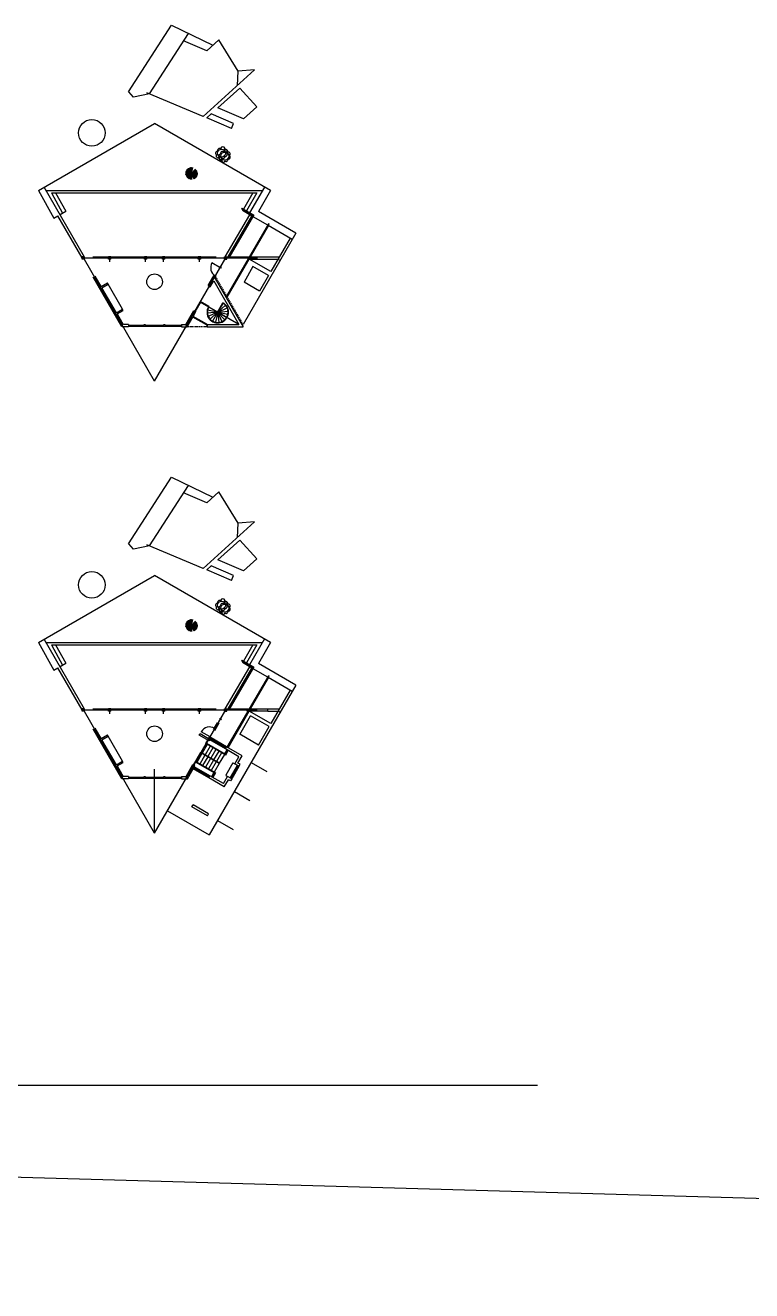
# Model space of a CAD drawing. Header units: inches. Extents: x -43639 to 75791, y -33466 to 47612.
# Drawn here: x 17089 to 19515, y -905 to 3322 of the extents above; entities that cross this region are included whole.
import ezdxf

# ---------------------------------------------------------------- set-up
doc = ezdxf.new("R2010")
doc.units = ezdxf.units.IN
doc.header["$LTSCALE"] = 8
doc.header["$MEASUREMENT"] = 0
doc.linetypes.add('DASHED', pattern=[0.75, 0.5, -0.25])
doc.layers.get('0').update_dxf_attribs({"linetype": 'CONTINUOUS'})
for name, color, linetype in [('A-millwork', 252, 'CONTINUOUS'), ('A-walls', 7, 'CONTINUOUS'), ('construction', 160, 'CONTINUOUS'), ('TREE', 3, 'CONTINUOUS')]:
    doc.layers.add(name, color=color, linetype=linetype)

# ---------------------------------------------------------------- blocks, each defined once
blk = doc.blocks.new('DCDSTREE')
at = {"const_width": 0.05567}
blk.add_lwpolyline([(-0.050861, -0.01564, 1), (0.004809, -0.01564, 1)], format="xyb", close=True, dxfattribs=at)
for centre, radius, start, end in [((-0.697665, 0.031649), 0.27, 90, 270), ((-0.472665, 0.324149), 0.334487, 47.726311, 199.653824), ((-0.022665, 0.436649), 0.318198, 8.130102, 171.869898), ((0.472335, 0.301649), 0.3245, 303.690068, 146.309932), ((0.504478, -0.141923), 0.302211, 246.16126, 60.708638), ((-0.636783, -0.38394), 0.243328, 104.489763, 329.250033), ((-0.24204, -0.519601), 0.275855, 177.662694, 343.412661), ((0.213585, -0.485851), 0.302916, 201.801409, 31.328693)]:
    blk.add_arc(centre, radius, start, end)
blk = doc.blocks.new('PINETREE')
for p, q in [((0, 0), (-0.869831, 0.030011)), ((0, 0), (-0.869831, -0.086282)), ((0, 0), (-0.837788, -0.250404)), ((0, 0), (-0.81825, 0.248528)), ((-0.81825, 0.248528), (-0.81825, 0.248528)), ((0, 0), (-0.798712, 0.358256)), ((0, 0), (-0.798712, -0.359194)), ((0, 0), (-0.759636, -0.429532)), ((0, 0), (-0.746351, 0.451103)), ((-0.662929, 0.400682), (-0.688518, 0.497995)), ((0, 0), (-0.675232, 0.544887)), ((0, 0), (-0.675232, -0.530819)), ((0, 0), (-0.616618, -0.632106)), ((0, 0), (-0.584576, 0.654615)), ((0, 0), (-0.565038, -0.655553)), ((0, 0), (-0.486886, 0.724015)), ((0, 0), (-0.402482, 0.779348)), ((0, 0), (-0.343868, 0.794353)), ((0, 0), (-0.259464, -0.827178)), ((0, 0), (-0.194598, 0.864692)), ((0, 0), (-0.135984, -0.835619)), ((0, 0), (-0.116446, 0.880635)), ((0, 0), (-0.064085, -0.882511)), ((-0.057775, 0.436931), (-0.038294, 0.872194)), ((0, 0), (-0.018756, -0.87407)), ((0, 0), (0.026572, 0.880635)), ((0, 0), (0.124261, 0.880635)), ((0, 0), (0.234456, 0.841246)), ((0, 0), (0.377474, 0.786851)), ((0, 0), (0.461878, 0.747461)), ((0, 0), (0.54003, 0.685564)), ((0, 0), (0.669762, 0.584276)), ((0, 0), (0.741661, 0.497995)), ((0, 0), (0.884679, 0.0694)), ((0, 0), (0.877646, -0.040327)), ((0, 0), (0.865141, -0.094722)), ((0, 0), (0.826065, -0.289794)), ((0, 0), (0.793242, -0.414527)), ((0, 0), (0.728376, -0.507373)), ((0, 0), (0.118009, -0.897516)), ((0, 0), (0.032824, -0.859065)), ((0, 0), (0.403264, -0.780286)), ((0, 0), (0.514239, -0.718388)), ((0, 0), (0.637719, -0.663993)), ((0, 0), (0.286817, -0.835619)), ((0, 0), (0.696333, -0.617101)), ((0, 0), (0.916722, -0.211015)), ((0, 0), (0.228204, -0.843121)), ((0.36848, 0.321449), (0.592391, 0.685564)), ((-0.552229, -0.165054), (-0.831536, -0.328245)), ((-0.170074, -0.542198), (-0.187565, -0.835619)), ((0.535333, -0.372904), (0.676795, -0.53926))]:
    blk.add_line(p, q)

msp = doc.modelspace()

# ---------------------------------------------------------------- linework, layer by layer
msp.add_line((2.852, -37.89648), (30334.93748, -905.05183))
at = {"layer": 'A-millwork'}
for p, q in [((17413.47558, 2373.61492, 0.00274), (17365.47558, 2456.75335, 0.00274)), ((17413.47558, 863.89118, 0.00274), (17365.47558, 947.02962, 0.00274))]:
    msp.add_line(p, q, dxfattribs=at)
at = {"layer": 'A-walls', "color": 252}
for p, q in [((17132.84389, 2769.43884), (17520.54193, 2993.27641)), ((17908.23996, 2769.43884), (17520.54193, 2993.27641)), ((17132.84389, 2769.43884), (17183.80992, 2677.52219)), ((17286.83919, 2547.07026), (17152.05195, 2780.52861)), ((17158.45463, 2769.43884), (17880.52715, 2769.43884)), ((17176.16794, 2761.43884, -40037.30414), (17213.26778, 2694.52969, -40037.30414)), ((17176.16794, 2761.43884), (17862.05194, 2761.43884)), ((17189.88713, 2761.43884, -40037.30414), (17223.66009, 2700.52969, -40037.30414)), ((17848.19554, 2761.43884), (17817.12816, 2707.62856)), ((17862.05194, 2761.43884), (17827.52046, 2701.62856)), ((17887.45535, 2781.43884), (17837.91277, 2695.62856)), ((17908.23996, 2769.43884), (17867.69738, 2699.21702)), ((17816.37816, 2706.32952), (17814.12816, 2702.43241)), ((17183.80992, 2677.52219), (17197.53969, 2685.44907)), ((17278.83919, 2544.6342), (17197.53969, 2685.44907)), ((17204.59453, 2689.52219), (17223.70024, 2700.55287)), ((17768.29509, 2548.51462), (17846.84439, 2683.54369)), ((17848.14018, 2682.79557), (17814.12816, 2702.43241)), ((17826.77046, 2700.32952), (17824.52046, 2696.43241)), ((17837.16277, 2694.32952), (17834.91277, 2690.43241)), ((17898.80591, 2653.54369), (17849.44246, 2682.04369)), ((17992.16908, 2627.35325), (17867.69738, 2699.21702)), ((17763.39056, 2413.94157), (17901.40399, 2652.04369)), ((17992.16908, 2627.35325), (17816.17318, 2322.51941)), ((17980.16908, 2606.56864), (17900.10495, 2652.79369)), ((17903.09951, 2657.99298), (17901.80171, 2658.74226)), ((17973.68355, 2610.31307), (17908.73445, 2498.9586)), ((17762.24467, 2548.51462), (17768.29509, 2548.51462)), ((17768.29509, 2548.51462), (17770.02714, 2548.51462)), ((17771.75919, 2548.51462), (17837.57712, 2548.51462)), ((17836.42242, 2540.51462), (17863.51313, 2540.51462)), ((17908.73445, 2498.9586), (17836.75732, 2540.51462)), ((17839.30917, 2548.51462), (17863.51313, 2548.51462)), ((17863.51313, 2540.51462), (17863.51313, 2548.51462)), ((17939.72337, 2536.51462), (17932.79517, 2540.51462)), ((17849.27292, 2515.96822), (17819.27292, 2464.0067)), ((17901.23445, 2485.96822), (17849.27292, 2515.96822)), ((17871.23445, 2434.0067), (17819.27292, 2464.0067)), ((17901.23445, 2485.96822), (17871.23445, 2434.0067)), ((17802.31677, 2322.51941), (17672.78304, 2397.30574)), ((17730.81915, 2363.53096), (17697.80667, 2370.54798)), ((17730.90324, 2363.75003), (17701.67488, 2380.62503)), ((17732.47473, 2363.47193), (17765.86376, 2366.98126)), ((17732.71842, 2363.89401), (17763.07008, 2377.40744)), ((17733.35641, 2364.99904), (17757.19125, 2386.46003)), ((17730.80687, 2363.29663), (17697.24175, 2359.7688)), ((17730.8676, 2363.06998), (17700.03544, 2349.34261)), ((17730.9954, 2362.87318), (17705.91426, 2340.29002)), ((17731.17776, 2362.72551), (17714.30276, 2333.49715)), ((17731.39682, 2362.64142), (17724.3798, 2329.62894)), ((17731.63115, 2362.62914), (17735.15899, 2329.06402)), ((17731.85781, 2362.68987), (17745.58517, 2331.85771)), ((17732.05461, 2362.81767), (17754.63776, 2337.73653)), ((17732.20228, 2363.00003), (17761.43063, 2346.12503)), ((17732.32412, 2363.21107), (17765.29885, 2356.20207)), ((17132.84389, 1259.71511), (17520.54193, 1483.55267)), ((17908.23996, 1259.71511), (17520.54193, 1483.55267)), ((17286.83919, 1037.34653), (17152.05195, 1270.80488)), ((17887.45535, 1271.71511), (17837.91277, 1185.90483)), ((17132.84389, 1259.71511), (17183.80992, 1167.79845)), ((17158.45463, 1259.71511), (17880.52715, 1259.71511)), ((17176.16794, 1251.71511, -40037.30414), (17213.26778, 1184.80596, -40037.30414)), ((17176.16794, 1251.71511), (17862.05194, 1251.71511)), ((17189.88713, 1251.71511, -40037.30414), (17223.66009, 1190.80596, -40037.30414)), ((17848.19554, 1251.71511), (17817.12816, 1197.90483)), ((17862.05194, 1251.71511), (17827.52046, 1191.90483)), ((17908.23996, 1259.71511), (17867.69738, 1189.49329)), ((17204.59453, 1179.79845), (17223.70024, 1190.82914)), ((17816.37816, 1196.60579), (17814.12816, 1192.70868)), ((17848.14018, 1173.07183), (17814.12816, 1192.70868)), ((17826.77046, 1190.60579), (17824.52046, 1186.70868)), ((17837.16277, 1184.60579), (17834.91277, 1180.70868)), ((17992.16908, 1117.62952), (17867.69738, 1189.49329)), ((17183.80992, 1167.79845), (17197.53969, 1175.72534)), ((17278.83919, 1034.91047), (17197.53969, 1175.72534)), ((17768.29509, 1038.79088), (17846.84439, 1173.81996)), ((17841.39443, 1038.79088), (17901.40399, 1142.31996)), ((17898.80591, 1143.81996), (17849.44246, 1172.31996)), ((17980.16908, 1096.84491), (17900.10495, 1143.06996)), ((17903.09951, 1148.26924), (17901.80171, 1149.01853)), ((17992.16908, 1117.62952), (17703.15696, 617.04584)), ((17973.68355, 1100.58934), (17908.73445, 989.23487)), ((17762.24467, 1038.79088), (17768.29509, 1038.79088)), ((17765.99074, 908.70369), (17836.75732, 1030.79088)), ((17768.29509, 1038.79088), (17770.02714, 1038.79088)), ((17771.75919, 1038.79088), (17830.02995, 1038.79088)), ((17804.82367, 953.25612), (17840.82367, 1015.60995)), ((17830.02995, 1038.79088), (17899.31198, 1038.79088)), ((17908.73445, 989.23487), (17836.75732, 1030.79088)), ((17903.17749, 979.60995), (17840.82367, 1015.60995)), ((17939.72337, 1026.79088), (17932.79517, 1030.79088)), ((17867.17749, 917.25612), (17903.17749, 979.60995)), ((17691.72314, 922.13724, 0.00274), (17698.47314, 933.82858, 0.00274)), ((17693.77218, 922.68628, 0.00274), (17699.77218, 933.07858, 0.00274)), ((17867.17749, 917.25612), (17804.73453, 953.30758)), ((17650.47314, 850.69014, 0.00274), (17674.84814, 892.90888, 0.00274)), ((17675.12266, 891.88436, 0.00274), (17651.12266, 850.31514, 0.00274)), ((17678.86128, 888.85984, 0.00274), (17661.98628, 859.63149, 0.00274)), ((17736.01896, 855.85984, 0.00274), (17674.74766, 891.23484, 0.00274)), ((17736.76896, 857.15888, 0.00274), (17674.84814, 892.90888, 0.00274)), ((17736.39396, 856.50936, 0.00274), (17675.12266, 891.88436, 0.00274)), ((17696.48628, 919.38724, 0.00274), (17679.61128, 890.15888, 0.00274)), ((17706.01256, 913.88724, 0.00274), (17689.13756, 884.65888, 0.00274)), ((17757.97409, 883.88724, 0.00274), (17691.72314, 922.13724, 0.00274)), ((17757.42505, 885.93628, 0.00274), (17693.77218, 922.68628, 0.00274)), ((17715.53884, 908.38724, 0.00274), (17698.66384, 879.15888, 0.00274)), ((17725.06512, 902.88724, 0.00274), (17708.19012, 873.65888, 0.00274)), ((17734.5914, 897.38724, 0.00274), (17717.7164, 868.15888, 0.00274)), ((17744.11768, 891.88724, 0.00274), (17727.24268, 862.65888, 0.00274)), ((17762.39396, 901.54268, 0.00274), (17754.39396, 887.68628, 0.00274)), ((17757.42505, 885.93628, 0.00274), (17765.42505, 899.79268, 0.00274)), ((17757.97409, 883.88724, 0.00274), (17766.72409, 899.04268, 0.00274)), ((17657.65616, 862.13149, 0.00274), (17656.90616, 860.83245, 0.00274)), ((17721.42505, 823.58245, 0.00274), (17656.90616, 860.83245, 0.00274)), ((17723.47409, 824.13149, 0.00274), (17657.65616, 862.13149, 0.00274)), ((17688.38756, 883.35984, 0.00274), (17671.51256, 854.13149, 0.00274)), ((17697.91384, 877.85984, 0.00274), (17681.03884, 848.63149, 0.00274)), ((17707.44012, 872.35984, 0.00274), (17690.56512, 843.13149, 0.00274)), ((17716.9664, 866.85984, 0.00274), (17700.0914, 837.63149, 0.00274)), ((17735.74444, 856.88436, 0.00274), (17706.51608, 873.75936, 0.00274)), ((17726.49268, 861.35984, 0.00274), (17709.61768, 832.13149, 0.00274)), ((17736.01896, 855.85984, 0.00274), (17719.14396, 826.63149, 0.00274)), ((17753.64396, 886.38724, 0.00274), (17736.76896, 857.15888, 0.00274)), ((17781.9627, 857.91305, 0.00274), (17757.9627, 816.34383, 0.00274)), ((17802.04457, 846.31878, 0.00274), (17778.04457, 804.74956, 0.00274)), ((17781.9627, 857.91305, 0.00274), (17788.18816, 854.31878, 0.00274)), ((17843.15696, 859.53295, 0.00008), (17895.11848, 829.53295, 0.00008)), ((17520.54193, 622.64268), (17520.54193, 836.80578)), ((17520.54193, 810.29567, 0.00471), (17520.54193, 815.21041, 0.00471)), ((17718.39396, 825.33245, 0.00274), (17710.39396, 811.47604, 0.00274)), ((17721.42505, 823.58245, 0.00274), (17713.42505, 809.72604, 0.00274)), ((17723.47409, 824.13149, 0.00274), (17714.72409, 808.97604, 0.00274)), ((17757.9627, 816.34383, 0.00274), (17764.18816, 812.74956, 0.00274)), ((17787.15696, 762.5381), (17839.11848, 732.5381)), ((17563.77218, 697.51967), (17703.15696, 617.04584)), ((17731.15696, 665.54326), (17783.11848, 635.54326)), ((15237.21291, -218.43197), (18799.35223, -218.43197))]:
    msp.add_line(p, q, dxfattribs=at)
at = {"layer": 'A-walls', "color": 253}
for p, q in [((17811.182, 2709.32952), (17811.932, 2710.62856)), ((17811.182, 2709.32952), (17850.4026, 2686.6855)), ((17811.932, 2710.62856), (17851.14342, 2687.98984)), ((17768.15075, 2545.26462), (17850.4026, 2686.6855)), ((17769.44979, 2544.51462), (17851.70162, 2685.93547)), ((17761.68861, 2416.88945), (17901.80171, 2658.74226)), ((17762.55375, 2415.39099), (17903.09951, 2657.99298)), ((17768.15075, 2545.26462), (17769.44979, 2544.51462)), ((17673.53304, 2398.60478), (17655.41043, 2367.2155)), ((17673.99057, 2396.89725), (17656.49296, 2366.5905)), ((17702.45313, 2381.90775), (17673.53304, 2398.60478)), ((17700.50159, 2381.5911), (17673.99057, 2396.89725)), ((17730.90324, 2363.75003), (17748.89933, 2394.92018)), ((17732.20228, 2363.00003), (17749.4482, 2392.87084)), ((17693.5751, 2320.5553, -0.00481), (17648.04827, 2346.84023, -0.00474)), ((17695.0751, 2323.15338, 0), (17649.54827, 2349.43831, 0.00007)), ((17436.30498, 2320.01941, 0.00948), (17482.04193, 2320.01941, 0.00955)), ((17436.30498, 2317.01941, 0.00948), (17482.04193, 2317.01941, 0.00955)), ((17493.54193, 2320.01941, 0.00467), (17547.54193, 2320.01941, 0.00474)), ((17493.54193, 2317.01941, 0.00467), (17547.54193, 2317.01941, 0.00474)), ((17559.04193, 2320.01941, -0.00007), (17607.54193, 2320.01941, 0)), ((17559.04193, 2317.01941, -0.00007), (17607.54193, 2317.01941, 0)), ((17811.182, 1199.60579), (17811.932, 1200.90483)), ((17811.182, 1199.60579), (17850.4026, 1176.96177)), ((17811.932, 1200.90483), (17851.14342, 1178.2661)), ((17768.15075, 1035.54088), (17850.4026, 1176.96177)), ((17769.44979, 1034.79088), (17851.70162, 1176.21174)), ((17837.94329, 1038.79088), (17901.80171, 1149.01853)), ((17839.67579, 1038.79088), (17903.09951, 1148.26924)), ((17763.43458, 910.17948), (17833.30864, 1030.79088)), ((17764.73339, 909.42962), (17835.04118, 1030.79088)), ((17768.15075, 1035.54088), (17769.44979, 1034.79088)), ((17757.15484, 904.56749), (17705.23628, 934.54268, 0)), ((17756.6058, 906.61653, 0), (17707.28532, 935.09172)), ((17761.15484, 911.49569), (17709.23628, 941.47089, 0)), ((17759.1058, 910.94665, 0), (17709.78532, 939.42185)), ((17796.4154, 849.56878, 0.00267), (17773.1654, 809.2986, 0.00273)), ((17800.74553, 847.06878, 0.00267), (17777.49553, 806.7986, 0.00273)), ((17802.04457, 846.31878, 0.00267), (17778.04457, 804.74956, 0.00274)), ((17436.30498, 810.29567, 0.00948), (17482.04193, 810.29567, 0.00955)), ((17436.30498, 807.29567, 0.00948), (17482.04193, 807.29567, 0.00955)), ((17493.54193, 810.29567, 0.00467), (17547.54193, 810.29567, 0.00474)), ((17493.54193, 807.29567, 0.00467), (17547.54193, 807.29567, 0.00474)), ((17559.04193, 810.29567, -0.00007), (17607.54193, 810.29567, 0)), ((17559.04193, 807.29567, -0.00007), (17607.54193, 807.29567, 0)), ((17701.15484, 807.57264, -0.00008), (17649.19332, 837.57264, 0)), ((17700.6058, 809.62168, -0.00008), (17651.24236, 838.12168)), ((17705.15484, 814.50085, -0.00008), (17653.19332, 844.50085, 0)), ((17703.1058, 813.95181, -0.00008), (17653.74236, 842.45181))]:
    msp.add_line(p, q, dxfattribs=at)
at = {"layer": 'A-walls', "color": 1}
for p, q in [((17756.39732, 2548.51462, -15623.89799), (17838.16257, 2688.55614, -39478.11913)), ((17765.81706, 2548.51462, -16608.00381), (17845.21741, 2684.48303, -39478.11913)), ((17863.51313, 2548.51462), (17937.41397, 2548.51462)), ((17863.51313, 2540.51462), (17932.79517, 2540.51462)), ((17756.39732, 1038.79088, -15623.89799), (17838.16257, 1178.83241, -39478.11913)), ((17765.81706, 1038.79088, -16608.00381), (17845.21741, 1174.75929, -39478.11913)), ((17899.31198, 1038.79088), (17937.41397, 1038.79088)), ((17899.31198, 1030.79088), (17932.79517, 1030.79088))]:
    msp.add_line(p, q, dxfattribs=at)
at = {"layer": 'A-walls'}
for p, q in [((17278.83919, 2540.51462), (17278.83919, 2548.51462)), ((17286.83919, 2548.51462), (17278.83919, 2548.51462)), ((17286.83919, 2540.51462), (17278.83919, 2540.51462)), ((17286.83919, 2540.51462), (17286.83919, 2548.51462)), ((17314.54193, 2548.04201, -8376), (17366.54193, 2548.04201, -8376)), ((17366.54193, 2540.51462), (17366.54193, 2548.51462)), ((17374.54193, 2548.51462), (17366.54193, 2548.51462)), ((17374.54193, 2540.51462), (17366.54193, 2540.51462)), ((17374.54193, 2540.51462), (17374.54193, 2548.51462)), ((17374.54193, 2548.04201, -8376), (17486.54193, 2548.04201, -8376)), ((17486.54193, 2540.51462, -8376), (17486.54193, 2548.51462, -8376)), ((17494.54193, 2548.51462, -8376), (17486.54193, 2548.51462, -8376)), ((17494.54193, 2540.51462, -8376), (17486.54193, 2540.51462, -8376)), ((17494.54193, 2540.51462, -8376), (17494.54193, 2548.51462, -8376)), ((17494.54193, 2548.04201, -8376), (17546.54193, 2548.04201, -8376)), ((17546.54193, 2540.51462, -8376), (17546.54193, 2548.51462, -8376)), ((17554.54193, 2548.51462, -8376), (17546.54193, 2548.51462, -8376)), ((17554.54193, 2540.51462, -8376), (17546.54193, 2540.51462, -8376)), ((17554.54193, 2540.51462, -8376), (17554.54193, 2548.51462, -8376)), ((17554.54193, 2548.04201, -8376), (17666.54193, 2548.04201, -8376)), ((17674.54193, 2548.51462, -8376), (17666.54193, 2548.51462, -8376)), ((17666.54193, 2540.51462, -8376), (17666.54193, 2548.51462, -8376)), ((17674.54193, 2540.51462, -8376), (17666.54193, 2540.51462, -8376)), ((17674.54193, 2540.51462, -8376), (17674.54193, 2548.51462, -8376)), ((17674.54193, 2548.04201, -8376), (17726.54193, 2548.04201, -8376)), ((17754.24467, 2540.51462), (17754.24467, 2548.51462)), ((17754.24467, 2548.51462), (17762.24467, 2548.51462)), ((17754.24467, 2540.51462), (17762.24467, 2540.51462)), ((17762.24467, 2540.51462), (17762.24467, 2548.51462)), ((17741.98078, 2510.90975), (17712.10291, 2528.15975)), ((17737.65065, 2513.40975), (17739.15065, 2516.00783)), ((17743.48078, 2513.50783), (17739.15065, 2516.00783)), ((17741.98078, 2510.90975), (17743.48078, 2513.50783)), ((17410.58819, 2314.51941), (17315.1774, 2479.77575)), ((17342.36058, 2449.1814, 8376.00821), (17322.23224, 2483.84886)), ((17342.36058, 2449.1814, 8376.00821), (17362.97558, 2461.08348, 8376.00821)), ((17365.47558, 2456.75335, 8376.00274), (17362.97558, 2461.08348, 8376.00274)), ((17365.47558, 2456.75335, 8376.00274), (17362.97558, 2461.08348, 8376.00274)), ((17365.47558, 2456.75335, 8376.00274), (17362.97558, 2461.08348, 8376.00274)), ((17699.65671, 2452.52115), (17718.02074, 2484.32857)), ((17699.65671, 2452.52115), (17706.71156, 2448.44803)), ((17706.71156, 2448.44803), (17718.1617, 2468.28026)), ((17725.07558, 2480.25546, 0.00241), (17718.02074, 2484.32857, 0.00241)), ((17718.1617, 2468.28026), (17802.31677, 2322.51941)), ((17725.90646, 2479.77575), (17718.85162, 2483.84886)), ((17720.15065, 2483.09886), (17721.65065, 2485.69694)), ((17725.98078, 2483.19694), (17721.65065, 2485.69694)), ((17722.7805, 2476.28026), (17725.07558, 2480.25546)), ((17722.7805, 2476.28026), (17816.17318, 2314.51941)), ((17724.48078, 2480.59886), (17725.98078, 2483.19694)), ((17392.69097, 2361.61492, 0.00274), (17344.69097, 2444.75335, 0.00274)), ((17392.69097, 2361.61492, 8376.00821), (17413.47558, 2373.61492, 8376.00821)), ((17395.19097, 2357.28479, 8376.00274), (17415.97558, 2369.28479, 8376.00274)), ((17415.97558, 2369.28479, 8376.00274), (17413.47558, 2373.61492, 8376.00274)), ((17415.97558, 2369.28479, 8376.00274), (17413.47558, 2373.61492, 8376.00274)), ((17624.82631, 2322.51941), (17651.82632, 2369.28479)), ((17651.82632, 2369.28479), (17658.71156, 2365.3096)), ((17395.19097, 2357.28479, 8376.00274), (17415.14971, 2322.51941, 0.00547)), ((17629.38783, 2314.51941), (17648.04827, 2346.84023)), ((17649.14634, 2346.20626, -0.00488), (17650.64634, 2348.80434, -0.00489)), ((17649.54827, 2349.43831), (17658.71156, 2365.3096)), ((17694.3251, 2321.85434, -0.00481), (17649.89634, 2347.5053, -0.00474)), ((17433.30498, 2314.51941, 0.00948), (17411.69603, 2314.51941, 0.00948)), ((17433.30498, 2322.51941, 0.00948), (17416.25754, 2322.51941, 0.00948)), ((17433.30498, 2322.51941, 0.00948), (17433.30498, 2314.51941, 0.00948)), ((17433.30498, 2320.01941, 0.00948), (17436.30498, 2320.01941, 0.00948)), ((17433.30498, 2317.01941, 0.00948), (17436.30498, 2317.01941, 0.00948)), ((17436.30498, 2317.01941, 0.00467), (17436.30498, 2320.01941, 0.00467)), ((17436.30498, 2318.51941, 0.00948), (17482.04193, 2318.51941, 0.00955)), ((17482.04193, 2320.01941, 0.00955), (17485.04193, 2320.01941, 0.00948)), ((17482.04193, 2320.01941, 0.00948), (17482.04193, 2317.01941, 0.00948)), ((17482.04193, 2317.01941, 0.00955), (17485.04193, 2317.01941, 0.00955)), ((17485.04193, 2321.26941, 0.00948), (17485.04193, 2315.76941, 0.00948)), ((17487.79193, 2321.26941, 0.00948), (17485.04193, 2321.26941, 0.00948)), ((17490.54193, 2315.76941, 0.00948), (17485.04193, 2315.76941, 0.00948)), ((17490.54193, 2321.26941, 0.00948), (17487.79193, 2321.26941, 0.00948)), ((17490.54193, 2321.26941, 0.00948), (17490.54193, 2315.76941, 0.00948)), ((17490.54193, 2320.01941, 0.00948), (17493.54193, 2320.01941, 0.00948)), ((17490.54193, 2317.01941, 0.00948), (17493.54193, 2317.01941, 0.00948)), ((17493.54193, 2317.01941, 0.00467), (17493.54193, 2320.01941, 0.00467)), ((17493.54193, 2318.51941, 0.00467), (17547.54193, 2318.51941, 0.00474)), ((17547.54193, 2320.01941, 0.00474), (17547.54193, 2317.01941, 0.00474)), ((17547.54193, 2320.01941, 0.00481), (17550.54193, 2320.01941, 0.00474)), ((17547.54193, 2317.01941, 0.00481), (17550.54193, 2317.01941, 0.00481)), ((17550.54193, 2321.26941, 0.00474), (17550.54193, 2315.76941, 0.00474)), ((17553.29193, 2321.26941, 0.00474), (17550.54193, 2321.26941, 0.00474)), ((17556.04193, 2315.76941, 0.00474), (17550.54193, 2315.76941, 0.00474)), ((17556.04193, 2321.26941, 0.00474), (17553.29193, 2321.26941, 0.00474)), ((17556.04193, 2321.26941, 0.00474), (17556.04193, 2315.76941, 0.00474)), ((17556.04193, 2320.01941, 0.00474), (17559.04193, 2320.01941, 0.00474)), ((17556.04193, 2317.01941, 0.00474), (17559.04193, 2317.01941, 0.00474)), ((17559.04193, 2317.01941, -0.00007), (17559.04193, 2320.01941, -0.00007)), ((17559.04193, 2318.51941, -0.00007), (17607.54193, 2318.51941)), ((17607.54193, 2320.01941, 0), (17610.54193, 2320.01941, -0.00007)), ((17607.54193, 2320.01941, -0.00007), (17607.54193, 2317.01941, -0.00007)), ((17607.54193, 2317.01941, 0), (17610.54193, 2317.01941, 0)), ((17610.54193, 2322.51941, 0.00547), (17610.54193, 2314.51941, 0.00547)), ((17610.54193, 2322.51941, 0.00547), (17625.93415, 2322.51941, 0.00547)), ((17610.54193, 2314.51941), (17630.49567, 2314.51941)), ((17693.5751, 2320.5553, -0.00481), (17695.0751, 2323.15338, -0.00481)), ((17696.17318, 2319.0553), (17693.5751, 2320.5553)), ((17696.17318, 2322.51941), (17695.0751, 2323.15338)), ((17696.17318, 2322.51941), (17802.31677, 2322.51941)), ((17696.17318, 2314.51941), (17696.17318, 2322.51941)), ((17696.17318, 2314.51941), (17696.17318, 2322.51941)), ((17696.17318, 2320.01941), (17696.17318, 2314.51941)), ((17696.17318, 2314.51941), (17816.17318, 2314.51941)), ((17286.83919, 1038.79088), (17278.83919, 1038.79088)), ((17278.83919, 1030.79088), (17278.83919, 1038.79088)), ((17286.83919, 1030.79088), (17278.83919, 1030.79088)), ((17286.83919, 1030.79088), (17286.83919, 1038.79088)), ((17314.54193, 1038.31828, -8376), (17366.54193, 1038.31828, -8376)), ((17374.54193, 1038.79088), (17366.54193, 1038.79088)), ((17366.54193, 1030.79088), (17366.54193, 1038.79088)), ((17374.54193, 1030.79088), (17366.54193, 1030.79088)), ((17374.54193, 1030.79088), (17374.54193, 1038.79088)), ((17374.54193, 1038.31828, -8376), (17486.54193, 1038.31828, -8376)), ((17494.54193, 1038.79088, -8376), (17486.54193, 1038.79088, -8376)), ((17486.54193, 1030.79088, -8376), (17486.54193, 1038.79088, -8376)), ((17494.54193, 1030.79088, -8376), (17486.54193, 1030.79088, -8376)), ((17494.54193, 1030.79088, -8376), (17494.54193, 1038.79088, -8376)), ((17494.54193, 1038.31828, -8376), (17546.54193, 1038.31828, -8376)), ((17554.54193, 1038.79088, -8376), (17546.54193, 1038.79088, -8376)), ((17546.54193, 1030.79088, -8376), (17546.54193, 1038.79088, -8376)), ((17554.54193, 1030.79088, -8376), (17546.54193, 1030.79088, -8376)), ((17554.54193, 1030.79088, -8376), (17554.54193, 1038.79088, -8376)), ((17554.54193, 1038.31828, -8376), (17666.54193, 1038.31828, -8376)), ((17666.54193, 1030.79088, -8376), (17666.54193, 1038.79088, -8376)), ((17674.54193, 1038.79088, -8376), (17666.54193, 1038.79088, -8376)), ((17674.54193, 1030.79088, -8376), (17666.54193, 1030.79088, -8376)), ((17674.54193, 1030.79088, -8376), (17674.54193, 1038.79088, -8376)), ((17674.54193, 1038.31828, -8376), (17726.54193, 1038.31828, -8376)), ((17754.24467, 1038.79088), (17762.24467, 1038.79088)), ((17754.24467, 1030.79088), (17754.24467, 1038.79088)), ((17754.24467, 1030.79088), (17762.24467, 1030.79088)), ((17762.24467, 1030.79088), (17762.24467, 1038.79088)), ((17342.36058, 939.45767, 8376.00821), (17322.23224, 974.12513)), ((17717.60712, 968.9696), (17730.47861, 991.26367)), ((17723.93725, 969.9337, -0.00274), (17719.60712, 972.4337, -0.00274)), ((17721.93725, 966.4696), (17736.25211, 991.26367)), ((17737.65065, 1003.68602), (17739.15065, 1006.2841)), ((17743.48078, 1003.7841), (17739.15065, 1006.2841)), ((17741.98078, 1001.18602), (17743.48078, 1003.7841)), ((17410.58819, 804.79567), (17315.1774, 970.05201)), ((17342.36058, 939.45767, 8376.00821), (17362.97558, 951.35975, 8376.00821)), ((17392.69097, 851.89118, 0.00274), (17344.69097, 935.02962, 0.00274)), ((17365.47558, 947.02962, 8376.00274), (17362.97558, 951.35975, 8376.00274)), ((17365.47558, 947.02962, 8376.00274), (17362.97558, 951.35975, 8376.00274)), ((17365.47558, 947.02962, 8376.00274), (17362.97558, 951.35975, 8376.00274)), ((17669.89431, 950.32858, 0.00821), (17672.39431, 954.65871, 0.00821)), ((17700.10712, 938.65871, 0.00821), (17672.39431, 954.65871, 0.00821)), ((17706.52218, 944.76992), (17676.64431, 962.01992)), ((17700.10712, 938.65871), (17704.35712, 946.01992)), ((17703.23628, 931.07858), (17709.23628, 941.47089)), ((17703.60712, 944.72089), (17709.23628, 941.47089)), ((17708.68725, 943.51992), (17704.35712, 946.01992)), ((17705.98628, 935.84172), (17707.28532, 935.09172)), ((17707.28532, 935.09172), (17709.78532, 939.42185)), ((17707.93725, 942.22089), (17708.68725, 943.51992)), ((17708.48628, 940.17185), (17709.78532, 939.42185)), ((17757.8558, 908.78159, 0), (17708.53532, 937.25678)), ((17756.6058, 906.61653, 0.00008), (17759.1058, 910.94665, 0.00008)), ((17756.6058, 906.61653, 0.00008), (17757.90484, 905.86653, 0.00008)), ((17757.15484, 904.56749, 0.00008), (17761.15484, 911.49569, 0.00008)), ((17759.1058, 910.94665, 0.00008), (17760.40484, 910.19665, 0.00008)), ((17392.69097, 851.89118, 8376.00821), (17413.47558, 863.89118, 8376.00821)), ((17395.19097, 847.56105, 8376.00274), (17415.97558, 859.56105, 8376.00274)), ((17395.19097, 847.56105, 8376.00274), (17415.14971, 812.79567, 0.00547)), ((17415.97558, 859.56105, 8376.00274), (17413.47558, 863.89118, 8376.00274)), ((17415.97558, 859.56105, 8376.00274), (17413.47558, 863.89118, 8376.00274)), ((17625.65072, 812.79567, 0), (17648.26512, 851.96495, 0)), ((17630.26952, 804.79567), (17655.19332, 847.96495)), ((17655.19332, 847.96495, 0.00821), (17648.26512, 851.96495, 0.00821)), ((17797.83047, 847.01974, 0.00267), (17775.33047, 808.0486, 0.00273)), ((17788.18816, 854.31878, 0.00274), (17802.18816, 878.56749, 0.00274)), ((17802.04457, 846.31878, 0.00274), (17795.11637, 850.31878, 0.00274)), ((17795.6654, 848.26974, 0.00274), (17796.4154, 849.56878, 0.00274)), ((17799.99553, 845.76974, 0.00274), (17795.6654, 848.26974, 0.00274)), ((17799.11637, 857.24698), (17813.11637, 881.49569)), ((17799.99553, 845.76974, 0.00274), (17800.74553, 847.06878, 0.00274)), ((17433.30498, 804.79567, 0.00948), (17410.58819, 804.79567, 0.00948)), ((17433.30498, 812.79567, 0.00948), (17415.14971, 812.79567, 0.00948)), ((17433.30498, 812.79567, 0.00948), (17433.30498, 804.79567, 0.00948)), ((17433.30498, 810.29567, 0.00948), (17436.30498, 810.29567, 0.00948)), ((17433.30498, 807.29567, 0.00948), (17436.30498, 807.29567, 0.00948)), ((17436.30498, 807.29567, 0.00467), (17436.30498, 810.29567, 0.00467)), ((17436.30498, 808.79567, 0.00948), (17482.04193, 808.79567, 0.00955)), ((17482.04193, 810.29567, 0.00948), (17482.04193, 807.29567, 0.00948)), ((17482.04193, 810.29567, 0.00955), (17485.04193, 810.29567, 0.00948)), ((17482.04193, 807.29567, 0.00955), (17485.04193, 807.29567, 0.00955)), ((17487.79193, 811.54567, 0.00948), (17485.04193, 811.54567, 0.00948)), ((17485.04193, 811.54567, 0.00948), (17485.04193, 806.04567, 0.00948)), ((17490.54193, 806.04567, 0.00948), (17485.04193, 806.04567, 0.00948)), ((17490.54193, 811.54567, 0.00948), (17487.79193, 811.54567, 0.00948)), ((17490.54193, 811.54567, 0.00948), (17490.54193, 806.04567, 0.00948)), ((17490.54193, 810.29567, 0.00948), (17493.54193, 810.29567, 0.00948)), ((17490.54193, 807.29567, 0.00948), (17493.54193, 807.29567, 0.00948)), ((17493.54193, 807.29567, 0.00467), (17493.54193, 810.29567, 0.00467)), ((17493.54193, 808.79567, 0.00467), (17547.54193, 808.79567, 0.00474)), ((17547.54193, 810.29567, 0.00481), (17550.54193, 810.29567, 0.00474)), ((17547.54193, 810.29567, 0.00474), (17547.54193, 807.29567, 0.00474)), ((17547.54193, 807.29567, 0.00481), (17550.54193, 807.29567, 0.00481)), ((17553.29193, 811.54567, 0.00474), (17550.54193, 811.54567, 0.00474)), ((17550.54193, 811.54567, 0.00474), (17550.54193, 806.04567, 0.00474)), ((17556.04193, 806.04567, 0.00474), (17550.54193, 806.04567, 0.00474)), ((17556.04193, 811.54567, 0.00474), (17553.29193, 811.54567, 0.00474)), ((17556.04193, 811.54567, 0.00474), (17556.04193, 806.04567, 0.00474)), ((17556.04193, 810.29567, 0.00474), (17559.04193, 810.29567, 0.00474)), ((17556.04193, 807.29567, 0.00474), (17559.04193, 807.29567, 0.00474)), ((17559.04193, 807.29567, -0.00007), (17559.04193, 810.29567, -0.00007)), ((17559.04193, 808.79567, -0.00007), (17607.54193, 808.79567)), ((17607.54193, 810.29567, -0.00007), (17607.54193, 807.29567, -0.00007)), ((17607.54193, 810.29567, 0), (17610.54193, 810.29567, -0.00007)), ((17607.54193, 807.29567, 0), (17610.54193, 807.29567, 0)), ((17610.54193, 812.79567, 0.00547), (17625.65072, 812.79567, 0.00547)), ((17610.54193, 812.79567, 0.00547), (17610.54193, 804.79567, 0.00547)), ((17610.54193, 804.79567), (17630.26952, 804.79567)), ((17649.94332, 838.87168), (17651.24236, 838.12168)), ((17651.24236, 838.12168), (17653.74236, 842.45181)), ((17652.44332, 843.20181), (17653.74236, 842.45181)), ((17701.8558, 811.78675, -0.00008), (17652.49236, 840.28675)), ((17700.6058, 809.62168), (17703.1058, 813.95181)), ((17700.6058, 809.62168), (17701.90484, 808.87168)), ((17701.15484, 807.57264), (17705.15484, 814.50085)), ((17703.1058, 813.95181), (17704.40484, 813.20181)), ((17750.18816, 788.50085, 0.00274), (17764.18816, 812.74956, 0.00274)), ((17772.4154, 807.99956, 0.00273), (17773.1654, 809.2986, 0.00273)), ((17777.49553, 806.7986, 0.00273), (17773.1654, 809.2986, 0.00273)), ((17776.74553, 805.49956, 0.00273), (17777.49553, 806.7986, 0.00273)), ((17753.11637, 777.57264), (17767.11637, 801.82136)), ((17645.15484, 710.5778, 0.00008), (17649.15484, 717.506, 0.00008)), ((17697.11637, 680.5778), (17701.11637, 687.506))]:
    msp.add_line(p, q, dxfattribs=at)
at = {"layer": 'A-walls', "color": 5}
for p, q in [((17278.83919, 2544.51462), (17863.46701, 2544.51462)), ((17520.54193, 2132.36641), (17285.75257, 2539.03351)), ((17370.54193, 2532.01563), (17370.54193, 2550.76411)), ((17490.54193, 2532.01563, -8376), (17490.54193, 2550.76411, -8376)), ((17520.54193, 2132.36641), (17758.49581, 2544.51462)), ((17550.54193, 2532.01563, -8376), (17550.54193, 2550.76411, -8376)), ((17670.54193, 2532.01563, -8376), (17670.54193, 2550.76411, -8376)), ((17278.83919, 1034.79088), (17863.46701, 1034.79088)), ((17520.54193, 622.64268), (17285.75257, 1029.30977)), ((17370.54193, 1022.2919), (17370.54193, 1041.04037)), ((17490.54193, 1022.2919, -8376), (17490.54193, 1041.04037, -8376)), ((17520.54193, 622.64268), (17758.49581, 1034.79088)), ((17550.54193, 1022.2919, -8376), (17550.54193, 1041.04037, -8376)), ((17670.54193, 1022.2919, -8376), (17670.54193, 1041.04037, -8376))]:
    msp.add_line(p, q, dxfattribs=at)
at = {"layer": 'A-walls', "color": 7}
for p, q in [((17344.69097, 2444.75335, 8376.00274), (17365.47558, 2456.75335, 8376.00274)), ((17392.69097, 2361.61492, 8376.00274), (17413.47558, 2373.61492, 8376.00274)), ((17395.19097, 2357.28479, 8376.00274), (17415.97558, 2369.28479, 8376.00274)), ((17830.02995, 1030.79088), (17830.02995, 1038.79088)), ((17899.31198, 1030.79088), (17830.02995, 1030.79088)), ((17899.31198, 1030.79088), (17899.31198, 1038.79088)), ((17344.69097, 935.02962, 8376.00274), (17365.47558, 947.02962, 8376.00274)), ((17703.23628, 931.07858, 0.00274), (17669.89431, 950.32858, 0.00274)), ((17802.18816, 878.56749), (17757.15484, 904.56749, 0.00008)), ((17813.11637, 881.49569), (17761.15484, 911.49569, 0.00008)), ((17392.69097, 851.89118, 8376.00274), (17413.47558, 863.89118, 8376.00274)), ((17395.19097, 847.56105, 8376.00274), (17415.97558, 859.56105, 8376.00274)), ((17802.04457, 846.31878, 0.00274), (17788.18816, 854.31878, 0.00274)), ((17806.04457, 853.24698), (17799.11637, 857.24698)), ((17802.04457, 846.31878, 0.00274), (17806.04457, 853.24698)), ((17753.11637, 777.57264), (17701.15484, 807.57264)), ((17750.18816, 788.50085), (17705.15484, 814.50085)), ((17771.11637, 808.74956, 0.00274), (17764.18816, 812.74956, 0.00274)), ((17778.04457, 804.74956, 0.00274), (17764.18816, 812.74956, 0.00274)), ((17778.04457, 804.74956, 0.00274), (17774.04457, 797.82136)), ((17774.04457, 797.82136), (17767.11637, 801.82136)), ((17697.11637, 680.5778, -0.00001), (17645.15484, 710.5778, 0.00008)), ((17701.11637, 687.506), (17649.15484, 717.506, 0.00008))]:
    msp.add_line(p, q, dxfattribs=at)
at = {"layer": 'A-walls', "color": 252, "linetype": 'DASHED'}
for p, q in [((17816.17318, 2322.51941), (17725.64382, 2479.32085)), ((17696.17318, 2314.51941), (17630.49567, 2314.51941))]:
    msp.add_line(p, q, dxfattribs=at)
at = {"layer": 'A-walls', "color": 3}
for centre in [(17520.54193, 2464.90833), (17520.54193, 955.18459)]:
    msp.add_circle(centre, 26, dxfattribs=at)
at = {"layer": 'A-walls', "color": 252}
for centre, radius, start in [((17850.40259, 2686.68547), 1.5, 330), ((17850.40259, 1176.96174), 1.5, 330), ((17736.39396, 856.50936, 0.00274), 0.75, 240)]:
    msp.add_arc(centre, radius, start, 60, dxfattribs=at)
at = {"layer": 'A-walls'}
for centre, radius, start, end in [((17739.81572, 2512.15975), 32, 150, 240), ((17731.55276, 2363.37503), 0.75, 150, 330), ((17704.35712, 946.01992), 32, 60, 150)]:
    msp.add_arc(centre, radius, start, end, dxfattribs=at)
at = {"layer": 'A-walls', "color": 253}
for radius, start, end in [(36, 149.60210945, 61.19374844), (34.5, 147.50809363, 58.75434145)]:
    msp.add_arc((17731.55276, 2363.37503), radius, start, end, dxfattribs=at)
at = {"layer": 'construction'}
for p, q in [((17433.00698, 3099.31219, 16440), (17576.50648, 3321.54515, 16440)), ((17576.50648, 3321.54515, 16440), (17714.84481, 3254.72497, -120)), ((17503.37741, 3092.5077, 8160), (17633.496, 3294.01807, 8160)), ((17694.82695, 3236.60632, -120), (17617.4731, 3269.20394, -120)), ((17694.82695, 3236.60632, -120), (17734.86267, 3272.84361, -120)), ((17799.58997, 3168.85092, -120), (17734.86267, 3272.84361, -120)), ((17853.97797, 3172.29916, -120), (17682.717, 3017.28675, -120)), ((17853.97797, 3172.29916, -120), (17799.58997, 3168.85092, -120)), ((17797.20251, 3120.91033, -120), (17799.58997, 3168.85092, -120)), ((17450.39391, 3081.33291, 8160), (17434.28844, 3099.12656, 8160)), ((17503.1845, 3092.69746, 8160), (17450.39391, 3081.33291, 8160)), ((17682.717, 3017.28675, -120), (17494.72736, 3096.5073, -120)), ((17805.25524, 3112.0135, -120), (17731.7305, 3045.4645, -120)), ((17861.62435, 3049.73572, -120), (17805.25524, 3112.0135, -120)), ((17817.14022, 3009.47206, -120), (17731.7305, 3045.4645, -120)), ((17817.14022, 3009.47206, -120), (17861.62435, 3049.73572, -120)), ((17709.64323, 3025.47279, -120), (17694.91839, 3012.14498, -120)), ((17777.54867, 2977.32382, -120), (17694.91839, 3012.14498, -120)), ((17784.53872, 2993.91115, -120), (17709.64323, 3025.47279, -120)), ((17777.54867, 2977.32382, -120), (17784.53872, 2993.91115, -120)), ((17433.00698, 1589.58846, 16440), (17576.50648, 1811.82142, 16440)), ((17503.37741, 1582.78396, 8160), (17633.496, 1784.29434, 8160)), ((17576.50648, 1811.82142, 16440), (17714.84481, 1745.00123, -120)), ((17694.82695, 1726.88259, -120), (17617.4731, 1759.4802, -120)), ((17694.82695, 1726.88259, -120), (17734.86267, 1763.11988, -120)), ((17799.58997, 1659.12719, -120), (17734.86267, 1763.11988, -120)), ((17853.97797, 1662.57543, -120), (17682.717, 1507.56302, -120)), ((17797.20251, 1611.1866, -120), (17799.58997, 1659.12719, -120)), ((17853.97797, 1662.57543, -120), (17799.58997, 1659.12719, -120)), ((17450.39391, 1571.60917, 8160), (17434.28844, 1589.40283, 8160)), ((17503.1845, 1582.97373, 8160), (17450.39391, 1571.60917, 8160)), ((17682.717, 1507.56302, -120), (17494.72736, 1586.78356, -120)), ((17805.25524, 1602.28977, -120), (17731.7305, 1535.74076, -120)), ((17861.62435, 1540.01198, -120), (17805.25524, 1602.28977, -120)), ((17817.14022, 1499.74833, -120), (17731.7305, 1535.74076, -120)), ((17817.14022, 1499.74833, -120), (17861.62435, 1540.01198, -120)), ((17709.64323, 1515.74905, -120), (17694.91839, 1502.42124, -120)), ((17777.54867, 1467.60009, -120), (17694.91839, 1502.42124, -120)), ((17784.53872, 1484.18741, -120), (17709.64323, 1515.74905, -120)), ((17777.54867, 1467.60009, -120), (17784.53872, 1484.18741, -120))]:
    msp.add_line(p, q, dxfattribs=at)
for centre, radius in [((17744.39197, 2894.70082, -120), 13.3), ((17755.08632, 2884.66878, -120), 13.3), ((17643.61905, 2826.44041, -120), 4.15), ((17744.39197, 1384.97709, -120), 13.3), ((17755.08632, 1374.94504, -120), 13.3), ((17643.61905, 1316.71667, -120), 4.15)]:
    msp.add_circle(centre, radius, dxfattribs=at)
at = {"layer": 'TREE'}
for centre in [(17310.80859, 2962.21165, -120), (17310.80859, 1452.48792, -120)]:
    msp.add_circle(centre, 44.64645, dxfattribs=at)

# ---------------------------------------------------------------- block references
at = {"layer": 'TREE', "xscale": 23.04000000000087, "yscale": 23.03999999999996, "zscale": 23.03999999999999, "rotation": 42.149}
for name, p in [('DCDSTREE', (17745.01896, 2895.75436, -120)), ('DCDSTREE', (17755.26852, 2885.93253, -120)), ('PINETREE', (17643.61905, 2826.44041, -120)), ('DCDSTREE', (17745.01896, 1386.03062, -120)), ('DCDSTREE', (17755.26852, 1376.2088, -120)), ('PINETREE', (17643.61905, 1316.71667, -120))]:
    msp.add_blockref(name, p, dxfattribs=at)

doc.saveas('drawing.dxf')
